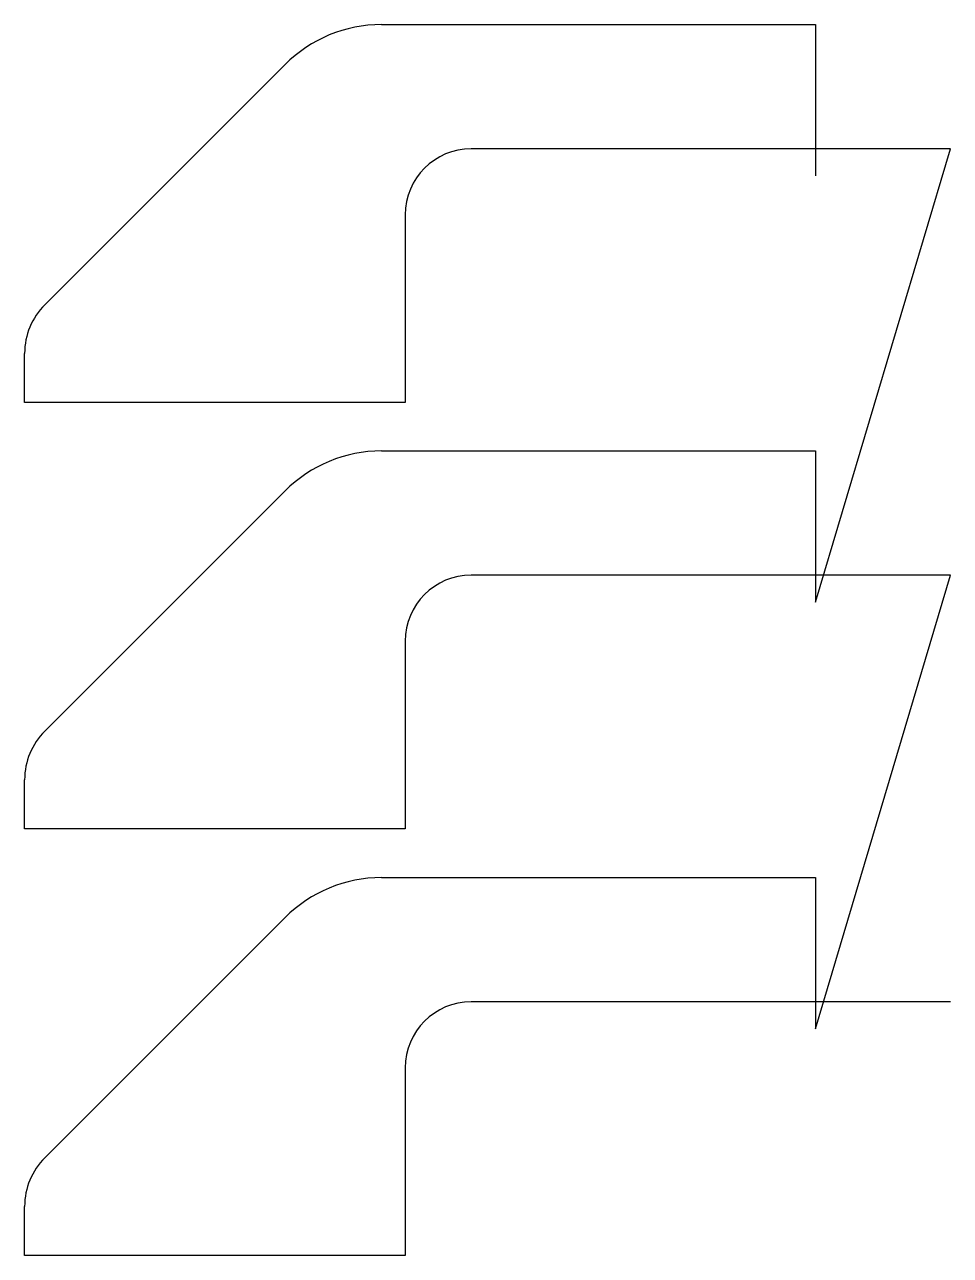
# Model space of a CAD drawing. Header units: metres. Extents: x 19 to 362, y 19 to 475.
import ezdxf

# ---------------------------------------------------------------- set-up
doc = ezdxf.new("R2010")
doc.units = ezdxf.units.M

msp = doc.modelspace()

# ---------------------------------------------------------------- linework, layer by layer
at = {"layer": 'TOOL_0'}
for p, q in [((151.211, 475.157), (312, 475.157)), ((312, 475.157), (312, 429.157)), ((26.469, 371.333), (115.502, 460.366)), ((312, 429.157), (184.5, 429.157)), ((312, 261.132), (362, 429.157)), ((362, 429.157), (312, 429.157)), ((312, 429.157), (312, 419.157)), ((160, 404.657), (160, 335.157)), ((19, 335.157), (19, 353.302)), ((160, 335.157), (19, 335.157)), ((151.211, 317.132), (312, 317.132)), ((312, 317.132), (312, 271.132)), ((26.469, 213.308), (115.502, 302.341)), ((312, 271.132), (184.5, 271.132)), ((312, 103.001), (362, 271.132)), ((362, 271.132), (312, 271.132)), ((312, 271.132), (312, 261.132)), ((160, 246.632), (160, 177.132)), ((19, 177.132), (19, 195.277)), ((160, 177.132), (19, 177.132)), ((151.211, 159.001), (312, 159.001)), ((312, 159.001), (312, 113.001)), ((26.469, 55.177), (115.502, 144.21)), ((312, 113.001), (184.5, 113.001)), ((362, 113.001), (312, 113.001)), ((312, 113.001), (312, 103.001)), ((160, 88.501), (160, 19.001)), ((19, 19.001), (19, 37.146)), ((160, 19.001), (19, 19.001))]:
    msp.add_line(p, q, dxfattribs=at)
for centre, radius, start, end in [((151.211, 424.657), 50.5, 90, 135), ((184.5, 404.657), 24.5, 90, 180), ((44.5, 353.302), 25.5, 135, 180), ((151.211, 266.632), 50.5, 90, 135), ((184.5, 246.632), 24.5, 90, 180), ((44.5, 195.277), 25.5, 135, 180), ((151.211, 108.501), 50.5, 90, 135), ((184.5, 88.501), 24.5, 90, 180), ((44.5, 37.146), 25.5, 135, 180)]:
    msp.add_arc(centre, radius, start, end, dxfattribs=at)

doc.saveas('drawing.dxf')
